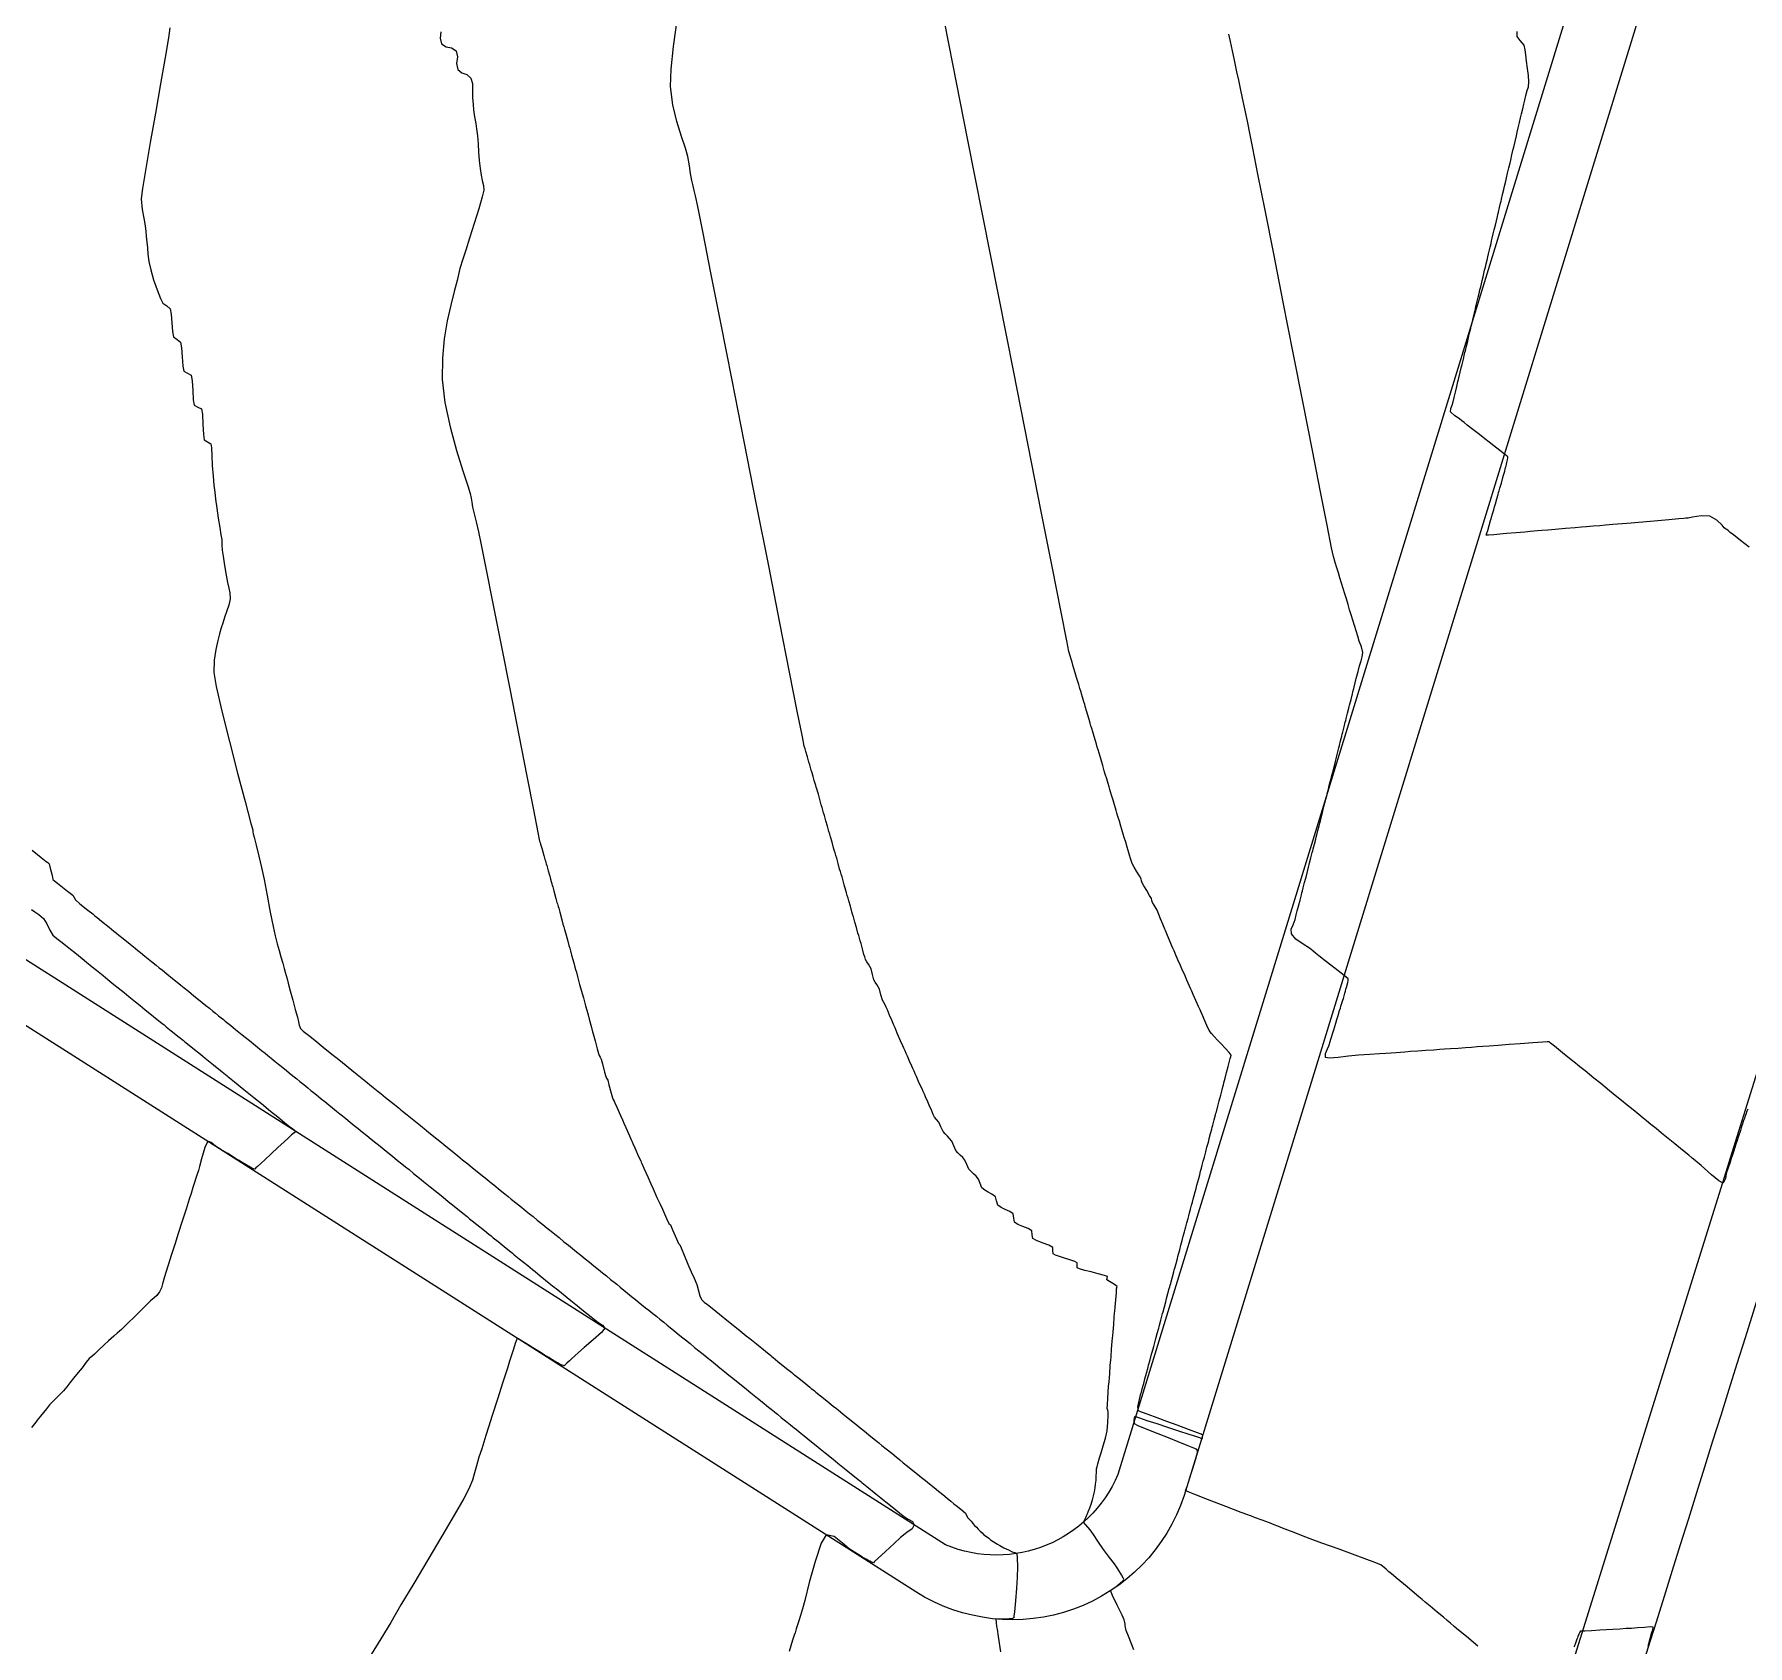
# Model space of a CAD drawing. Header units: millimetres. Extents: x 340454 to 342791, y 6993867 to 6995092.
# Drawn here: x 341081.1 to 341142.7, y 6994376.8 to 6994434.7 of the extents above; entities that cross this region are included whole.
import ezdxf

# ---------------------------------------------------------------- set-up
doc = ezdxf.new("R2010")
doc.units = ezdxf.units.MM
doc.header["$LTSCALE"] = 10
for name, color, linetype in [('T-HM-CURVA_INTERMEDIARIA', 45, 'Continuous'), ('T-HM-CURVA_MESTRA', 20, 'Continuous'), ('URB-Calçadas', 2, 'Continuous'), ('URB-Quadras', 3, 'Continuous')]:
    doc.layers.add(name, color=color, linetype=linetype)

msp = doc.modelspace()

# ---------------------------------------------------------------- linework, layer by layer
at = {"layer": 'T-HM-CURVA_INTERMEDIARIA', "color": 45, "linetype": 'Continuous', "lineweight": -3, "flags": 128}
for points, elevation in [([(341120.627, 6994376.638), (341120.433, 6994377.129), (341120.352, 6994377.335), (341120.342, 6994377.39), (341120.333, 6994377.446), (341120.322, 6994377.51), (341120.312, 6994377.565), (341120.303, 6994377.618), (341120.286, 6994377.715), (341120.206, 6994377.882), (341120.034, 6994378.239), (341119.863, 6994378.596), (341119.788, 6994378.765), (341119.833, 6994378.802), (341119.889, 6994378.837), (341119.943, 6994378.875), (341119.995, 6994378.913), (341120.039, 6994378.949), (341120.081, 6994378.985), (341120.125, 6994379.022), (341120.163, 6994379.054), (341120.203, 6994379.09), (341120.24, 6994379.13), (341120.269, 6994379.173), (341120.246, 6994379.227), (341120.184, 6994379.339), (341120.055, 6994379.552), (341119.93, 6994379.725), (341119.751, 6994379.96), (341119.54, 6994380.247), (341119.337, 6994380.539), (341119.173, 6994380.781), (341119.052, 6994380.951), (341118.898, 6994381.133), (341118.816, 6994381.223), (341118.84, 6994381.27), (341118.885, 6994381.36), (341118.93, 6994381.451), (341118.955, 6994381.509), (341118.991, 6994381.597), (341119.048, 6994381.741), (341119.093, 6994381.873), (341119.141, 6994382.03), (341119.179, 6994382.175), (341119.209, 6994382.317), (341119.235, 6994382.46), (341119.255, 6994382.599), (341119.269, 6994382.74), (341119.278, 6994382.875), (341119.285, 6994383.04), (341119.288, 6994383.141), (341119.304, 6994383.216), (341119.336, 6994383.329), (341119.396, 6994383.546), (341119.449, 6994383.716), (341119.528, 6994383.971), (341119.609, 6994384.254), (341119.666, 6994384.51), (341119.698, 6994384.817), (341119.705, 6994385.076), (341119.702, 6994385.196), (341119.687, 6994385.257), (341119.672, 6994385.317), (341119.681, 6994385.45), (341119.698, 6994385.692), (341119.709, 6994385.895), (341119.722, 6994386.113), (341119.735, 6994386.274), (341119.747, 6994386.412), (341119.759, 6994386.571), (341119.778, 6994386.846), (341119.786, 6994386.985), (341119.8, 6994387.037), (341119.81, 6994387.179), (341119.829, 6994387.453), (341119.847, 6994387.722), (341119.857, 6994387.86), (341119.873, 6994387.926), (341119.883, 6994388.067), (341119.903, 6994388.337), (341119.922, 6994388.602), (341119.932, 6994388.739), (341119.949, 6994388.816), (341119.96, 6994388.956), (341119.98, 6994389.222), (341119.999, 6994389.484), (341120.009, 6994389.621), (341120.027, 6994389.706), (341119.931, 6994389.769), (341119.756, 6994389.881), (341119.659, 6994389.947), (341119.668, 6994390.003), (341119.677, 6994390.057), (341119.573, 6994390.091), (341119.345, 6994390.154), (341119.095, 6994390.223), (341118.867, 6994390.282), (341118.677, 6994390.331), (341118.585, 6994390.368), (341118.589, 6994390.461), (341118.594, 6994390.555), (341118.506, 6994390.597), (341118.331, 6994390.656), (341118.136, 6994390.723), (341117.957, 6994390.781), (341117.808, 6994390.827), (341117.726, 6994390.874), (341117.721, 6994390.99), (341117.717, 6994391.109), (341117.571, 6994391.187), (341117.337, 6994391.276), (341117.126, 6994391.353), (341116.992, 6994391.429), (341116.978, 6994391.562), (341116.964, 6994391.698), (341116.833, 6994391.781), (341116.638, 6994391.863), (341116.46, 6994391.934), (341116.337, 6994392.016), (341116.314, 6994392.162), (341116.291, 6994392.309), (341116.166, 6994392.4), (341116.003, 6994392.472), (341115.855, 6994392.537), (341115.736, 6994392.625), (341115.692, 6994392.778), (341115.649, 6994392.931), (341115.524, 6994393.025), (341115.39, 6994393.092), (341115.27, 6994393.164), (341115.168, 6994393.251), (341115.098, 6994393.41), (341115.038, 6994393.566), (341114.953, 6994393.663), (341114.862, 6994393.748), (341114.774, 6994393.832), (341114.694, 6994393.921), (341114.625, 6994394.083), (341114.556, 6994394.247), (341114.475, 6994394.341), (341114.389, 6994394.425), (341114.305, 6994394.508), (341114.229, 6994394.595), (341114.156, 6994394.762), (341114.083, 6994394.93), (341114.005, 6994395.022), (341113.923, 6994395.105), (341113.843, 6994395.187), (341113.77, 6994395.273), (341113.694, 6994395.443), (341113.618, 6994395.615), (341113.538, 6994395.705), (341113.464, 6994395.787), (341113.418, 6994395.882), (341113.379, 6994395.978), (341113.338, 6994396.072), (341113.297, 6994396.165), (341113.217, 6994396.342), (341113.137, 6994396.521), (341113.095, 6994396.617), (341113.053, 6994396.711), (341113.012, 6994396.803), (341112.971, 6994396.896), (341112.891, 6994397.074), (341112.81, 6994397.254), (341112.768, 6994397.349), (341112.727, 6994397.443), (341112.686, 6994397.535), (341112.646, 6994397.627), (341112.565, 6994397.807), (341112.484, 6994397.988), (341112.442, 6994398.082), (341112.401, 6994398.175), (341112.36, 6994398.267), (341112.32, 6994398.359), (341112.238, 6994398.539), (341112.157, 6994398.722), (341112.116, 6994398.816), (341112.077, 6994398.909), (341112.041, 6994399.002), (341112.003, 6994399.095), (341111.922, 6994399.277), (341111.84, 6994399.459), (341111.802, 6994399.554), (341111.765, 6994399.648), (341111.727, 6994399.741), (341111.687, 6994399.831), (341111.635, 6994399.915), (341111.586, 6994400), (341111.535, 6994400.193), (341111.484, 6994400.388), (341111.435, 6994400.476), (341111.382, 6994400.561), (341111.33, 6994400.644), (341111.282, 6994400.73), (341111.233, 6994400.924), (341111.183, 6994401.119), (341111.135, 6994401.207), (341111.082, 6994401.292), (341111.031, 6994401.377), (341110.984, 6994401.461), (341110.953, 6994401.552), (341110.925, 6994401.644), (341110.874, 6994401.841), (341110.821, 6994402.04), (341110.793, 6994402.134), (341110.763, 6994402.227), (341110.734, 6994402.319), (341110.706, 6994402.411), (341110.654, 6994402.607), (341110.602, 6994402.805), (341110.573, 6994402.9), (341110.544, 6994402.993), (341110.515, 6994403.085), (341110.487, 6994403.178), (341110.435, 6994403.374), (341110.383, 6994403.571), (341110.354, 6994403.666), (341110.325, 6994403.76), (341110.296, 6994403.852), (341110.267, 6994403.945), (341110.216, 6994404.14), (341110.164, 6994404.337), (341110.135, 6994404.432), (341110.105, 6994404.526), (341110.076, 6994404.619), (341110.048, 6994404.713), (341109.996, 6994404.907), (341109.944, 6994405.103), (341109.915, 6994405.199), (341109.885, 6994405.293), (341109.856, 6994405.387), (341109.828, 6994405.48), (341109.776, 6994405.674), (341109.724, 6994405.869), (341109.695, 6994405.965), (341109.665, 6994406.06), (341109.636, 6994406.154), (341109.608, 6994406.248), (341109.556, 6994406.441), (341109.504, 6994406.636), (341109.475, 6994406.732), (341109.445, 6994406.827), (341109.416, 6994406.921), (341109.387, 6994407.016), (341109.336, 6994407.209), (341109.284, 6994407.403), (341109.251, 6994407.511), (341109.225, 6994407.594), (341109.21, 6994407.652), (341109.194, 6994407.71), (341109.169, 6994407.793), (341109.136, 6994407.901), (341109.099, 6994408.035), (341109.061, 6994408.169), (341109.032, 6994408.266), (341109.002, 6994408.361), (341108.973, 6994408.456), (341108.944, 6994408.551), (341108.89, 6994408.743), (341108.836, 6994408.935), (341108.806, 6994409.031), (341108.777, 6994409.128), (341108.71, 6994409.468), (341108.528, 6994410.391), (341108.251, 6994411.794), (341107.901, 6994413.57), (341107.498, 6994415.613), (341107.064, 6994417.818), (341106.618, 6994420.079), (341106.182, 6994422.291), (341105.776, 6994424.349), (341105.421, 6994426.145), (341105.139, 6994427.576), (341104.949, 6994428.534), (341104.873, 6994428.916), (341104.824, 6994429.115), (341104.782, 6994429.273), (341104.736, 6994429.473), (341104.693, 6994429.722), (341104.654, 6994429.994), (341104.595, 6994430.328), (341104.505, 6994430.627), (341104.358, 6994431.054), (341104.192, 6994431.585), (341104.051, 6994432.194), (341103.973, 6994432.855), (341103.991, 6994433.471), (341104.076, 6994434.291), (341104.209, 6994435.234)], 706), ([(341085.964, 6994434.961), (341085.916, 6994434.596), (341085.798, 6994433.886), (341085.635, 6994432.947), (341085.448, 6994431.892), (341085.263, 6994430.836), (341085.101, 6994429.895), (341084.986, 6994429.181), (341084.941, 6994428.811), (341084.967, 6994428.427), (341085.026, 6994428.114), (341085.077, 6994427.843), (341085.1, 6994427.632), (341085.115, 6994427.465), (341085.139, 6994427.254), (341085.159, 6994427.048), (341085.181, 6994426.818), (341085.217, 6994426.555), (341085.28, 6994426.253), (341085.382, 6994425.9), (341085.508, 6994425.536), (341085.629, 6994425.232), (341085.717, 6994425.058), (341085.855, 6994424.957), (341085.98, 6994424.853), (341086.019, 6994424.661), (341086.043, 6994424.346), (341086.065, 6994424.034), (341086.101, 6994423.847), (341086.227, 6994423.749), (341086.352, 6994423.651), (341086.387, 6994423.455), (341086.409, 6994423.125), (341086.432, 6994422.797), (341086.467, 6994422.611), (341086.602, 6994422.538), (341086.736, 6994422.464), (341086.77, 6994422.269), (341086.79, 6994421.922), (341086.809, 6994421.577), (341086.841, 6994421.388), (341086.975, 6994421.324), (341087.107, 6994421.261), (341087.14, 6994421.063), (341087.159, 6994420.701), (341087.176, 6994420.341), (341087.203, 6994420.145), (341087.32, 6994420.072), (341087.436, 6994419.998), (341087.462, 6994419.856), (341087.478, 6994419.582), (341087.494, 6994419.226), (341087.522, 6994418.84), (341087.552, 6994418.515), (341087.579, 6994418.261), (341087.609, 6994418.009), (341087.652, 6994417.688), (341087.706, 6994417.322), (341087.76, 6994416.995), (341087.805, 6994416.731), (341087.831, 6994416.555), (341087.842, 6994416.366), (341087.854, 6994416.177), (341087.885, 6994415.962), (341087.938, 6994415.631), (341087.996, 6994415.283), (341088.04, 6994415.016), (341088.087, 6994414.806), (341088.126, 6994414.64), (341088.134, 6994414.433), (341088.092, 6994414.204), (341088.017, 6994413.995), (341087.934, 6994413.76), (341087.867, 6994413.549), (341087.812, 6994413.381), (341087.758, 6994413.167), (341087.696, 6994412.924), (341087.622, 6994412.603), (341087.563, 6994412.218), (341087.551, 6994411.782), (341087.637, 6994411.277), (341087.839, 6994410.394), (341088.111, 6994409.3), (341088.404, 6994408.159), (341088.672, 6994407.136), (341088.869, 6994406.398), (341088.946, 6994406.109), (341088.956, 6994406.045), (341088.967, 6994405.982), (341088.999, 6994405.859), (341089.073, 6994405.568), (341089.169, 6994405.179), (341089.267, 6994404.762), (341089.355, 6994404.33), (341089.466, 6994403.761), (341089.58, 6994403.163), (341089.681, 6994402.643), (341089.75, 6994402.311), (341089.826, 6994402.02), (341089.895, 6994401.787), (341089.962, 6994401.558), (341090.028, 6994401.324), (341090.082, 6994401.131), (341090.116, 6994401.007), (341090.149, 6994400.887), (341090.181, 6994400.766), (341090.224, 6994400.608), (341090.298, 6994400.332), (341090.387, 6994400), (341090.476, 6994399.664), (341090.552, 6994399.382), (341090.595, 6994399.219), (341090.62, 6994399.093), (341090.66, 6994398.978), (341090.763, 6994398.88), (341090.955, 6994398.733), (341091.185, 6994398.554), (341091.484, 6994398.311), (341091.797, 6994398.058), (341091.944, 6994397.94), (341091.983, 6994397.908), (341092.169, 6994397.757), (341092.513, 6994397.479), (341092.702, 6994397.326), (341092.766, 6994397.275), (341092.946, 6994397.129), (341093.277, 6994396.862), (341093.461, 6994396.713), (341093.505, 6994396.678), (341093.549, 6994396.642), (341093.724, 6994396.501), (341094.039, 6994396.246), (341094.219, 6994396.1), (341094.275, 6994396.055), (341094.331, 6994396.009), (341094.501, 6994395.872), (341094.801, 6994395.63), (341094.978, 6994395.487), (341095.046, 6994395.432), (341095.114, 6994395.377), (341095.279, 6994395.243), (341095.562, 6994395.014), (341095.736, 6994394.874), (341095.816, 6994394.809), (341095.896, 6994394.744), (341096.058, 6994394.613), (341096.322, 6994394.399), (341096.494, 6994394.261), (341096.586, 6994394.186), (341096.679, 6994394.111), (341096.838, 6994393.982), (341097.087, 6994393.781), (341097.255, 6994393.645), (341097.359, 6994393.562), (341097.462, 6994393.478), (341097.618, 6994393.352), (341097.849, 6994393.165), (341098.017, 6994393.029), (341098.13, 6994392.937), (341098.244, 6994392.845), (341098.398, 6994392.721), (341098.611, 6994392.548), (341098.777, 6994392.414), (341098.902, 6994392.313), (341099.027, 6994392.213), (341099.18, 6994392.089), (341099.375, 6994391.931), (341099.537, 6994391.8), (341099.673, 6994391.69), (341099.81, 6994391.58), (341099.96, 6994391.458), (341100.139, 6994391.313), (341100.297, 6994391.185), (341100.445, 6994391.066), (341100.592, 6994390.947), (341100.739, 6994390.828), (341100.902, 6994390.696), (341101.056, 6994390.572), (341101.215, 6994390.443), (341101.375, 6994390.314), (341101.518, 6994390.198), (341101.664, 6994390.08), (341101.814, 6994389.959), (341101.937, 6994389.859), (341102.035, 6994389.781), (341102.157, 6994389.681), (341102.296, 6994389.569), (341102.426, 6994389.464), (341102.572, 6994389.346), (341102.704, 6994389.239), (341102.808, 6994389.155), (341102.94, 6994389.048), (341103.075, 6994388.939), (341103.188, 6994388.848), (341103.329, 6994388.734), (341103.472, 6994388.618), (341103.588, 6994388.525), (341103.723, 6994388.416), (341103.852, 6994388.311), (341103.955, 6994388.228), (341104.084, 6994388.123), (341104.232, 6994388.004), (341104.366, 6994387.895), (341104.505, 6994387.783), (341104.671, 6994387.649), (341104.837, 6994387.514), (341104.99, 6994387.391), (341105.144, 6994387.266), (341105.288, 6994387.15), (341105.439, 6994387.028), (341105.59, 6994386.905), (341105.748, 6994386.778), (341105.922, 6994386.637), (341106.07, 6994386.517), (341106.207, 6994386.407), (341106.343, 6994386.297), (341106.507, 6994386.165), (341106.703, 6994386.006), (341106.853, 6994385.884), (341106.974, 6994385.787), (341107.095, 6994385.689), (341107.268, 6994385.549), (341107.494, 6994385.366), (341107.636, 6994385.252), (341107.724, 6994385.18), (341107.812, 6994385.109), (341107.951, 6994384.997), (341108.16, 6994384.828), (341108.284, 6994384.727), (341108.351, 6994384.673), (341108.418, 6994384.619), (341108.499, 6994384.554), (341108.598, 6994384.473), (341108.771, 6994384.334), (341109.04, 6994384.116), (341109.201, 6994383.986), (341109.275, 6994383.926), (341109.349, 6994383.866), (341109.525, 6994383.724), (341109.817, 6994383.488), (341109.984, 6994383.353), (341110.042, 6994383.306), (341110.1, 6994383.259), (341110.28, 6994383.113), (341110.593, 6994382.86), (341110.766, 6994382.72), (341110.807, 6994382.687), (341110.848, 6994382.654), (341111.028, 6994382.508), (341111.353, 6994382.246), (341111.531, 6994382.102), (341111.599, 6994382.047), (341111.753, 6994381.922), (341112.065, 6994381.67), (341112.331, 6994381.455), (341112.513, 6994381.34), (341112.665, 6994381.25), (341112.731, 6994381.132), (341112.655, 6994380.993), (341112.467, 6994380.854), (341112.244, 6994380.681), (341112.006, 6994380.461), (341111.694, 6994380.173), (341111.421, 6994379.921), (341111.304, 6994379.812), (341111.264, 6994379.768), (341111.192, 6994379.795), (341111.141, 6994379.82), (341111.078, 6994379.853), (341111.031, 6994379.88), (341110.984, 6994379.906), (341110.929, 6994379.938), (341110.847, 6994379.987), (341110.804, 6994380.013), (341110.736, 6994380.055), (341110.579, 6994380.152), (341110.391, 6994380.267), (341110.152, 6994380.469), (341109.853, 6994380.707), (341109.571, 6994380.772), (341109.39, 6994380.467), (341109.172, 6994379.817), (341108.958, 6994379.053), (341108.793, 6994378.406), (341108.719, 6994378.107), (341108.68, 6994377.988), (341108.642, 6994377.868), (341108.58, 6994377.675), (341108.492, 6994377.397), (341108.445, 6994377.25), (341108.418, 6994377.166), (341108.36, 6994376.986), (341108.231, 6994376.583)], 708), ([(341095.714, 6994434.817), (341095.688, 6994434.587), (341095.734, 6994434.379), (341095.899, 6994434.273), (341096.095, 6994434.235), (341096.259, 6994434.13), (341096.304, 6994433.916), (341096.278, 6994433.675), (341096.316, 6994433.456), (341096.466, 6994433.335), (341096.644, 6994433.275), (341096.793, 6994433.154), (341096.852, 6994432.957), (341096.844, 6994432.732), (341096.845, 6994432.457), (341096.869, 6994432.207), (341096.891, 6994432.009), (341096.924, 6994431.763), (341096.963, 6994431.518), (341096.998, 6994431.325), (341097.032, 6994431.08), (341097.052, 6994430.784), (341097.062, 6994430.494), (341097.084, 6994430.189), (341097.124, 6994429.897), (341097.166, 6994429.66), (341097.199, 6994429.475), (341097.241, 6994429.295), (341097.257, 6994429.116), (341097.2, 6994428.876), (341097.072, 6994428.448), (341096.907, 6994427.923), (341096.744, 6994427.391), (341096.61, 6994426.965), (341096.499, 6994426.635), (341096.398, 6994426.303), (341096.292, 6994425.871), (341096.195, 6994425.478), (341096.071, 6994424.992), (341095.943, 6994424.424), (341095.833, 6994423.782), (341095.766, 6994423.077), (341095.762, 6994422.319), (341095.859, 6994421.487), (341096.046, 6994420.609), (341096.277, 6994419.763), (341096.505, 6994419.03), (341096.685, 6994418.489), (341096.77, 6994418.218), (341096.801, 6994418.043), (341096.82, 6994417.903), (341096.851, 6994417.728), (341096.908, 6994417.489), (341096.984, 6994417.198), (341097.07, 6994416.839), (341097.152, 6994416.432), (341097.331, 6994415.532), (341097.581, 6994414.265), (341097.879, 6994412.758), (341098.198, 6994411.137), (341098.515, 6994409.526), (341098.805, 6994408.054), (341099.042, 6994406.844), (341099.204, 6994406.024), (341099.264, 6994405.719), (341099.28, 6994405.665), (341099.297, 6994405.611), (341099.339, 6994405.463), (341099.412, 6994405.202), (341099.453, 6994405.055), (341099.469, 6994405.002), (341099.485, 6994404.95), (341099.501, 6994404.898), (341099.518, 6994404.845), (341099.572, 6994404.65), (341099.626, 6994404.455), (341099.642, 6994404.402), (341099.658, 6994404.35), (341099.681, 6994404.265), (341099.703, 6994404.18), (341099.719, 6994404.129), (341099.735, 6994404.078), (341099.775, 6994403.926), (341099.847, 6994403.658), (341099.887, 6994403.508), (341099.902, 6994403.459), (341099.917, 6994403.41), (341099.933, 6994403.36), (341099.948, 6994403.31), (341099.989, 6994403.157), (341100.061, 6994402.886), (341100.102, 6994402.734), (341100.131, 6994402.639), (341100.146, 6994402.591), (341100.16, 6994402.542), (341100.202, 6994402.388), (341100.275, 6994402.113), (341100.316, 6994401.959), (341100.344, 6994401.868), (341100.372, 6994401.775), (341100.414, 6994401.619), (341100.488, 6994401.339), (341100.529, 6994401.184), (341100.556, 6994401.096), (341100.584, 6994401.007), (341100.626, 6994400.849), (341100.701, 6994400.566), (341100.742, 6994400.408), (341100.768, 6994400.325), (341100.795, 6994400.24), (341100.837, 6994400.08), (341100.913, 6994399.792), (341100.955, 6994399.632), (341100.979, 6994399.553), (341101.005, 6994399.472), (341101.047, 6994399.31), (341101.124, 6994399.017), (341101.167, 6994398.856), (341101.19, 6994398.781), (341101.214, 6994398.704), (341101.257, 6994398.54), (341101.335, 6994398.242), (341101.378, 6994398.078), (341101.4, 6994398.008), (341101.438, 6994397.943), (341101.477, 6994397.877), (341101.519, 6994397.712), (341101.596, 6994397.412), (341101.638, 6994397.247), (341101.673, 6994397.187), (341101.71, 6994397.125), (341101.754, 6994396.958), (341101.834, 6994396.653), (341101.878, 6994396.486), (341101.912, 6994396.43), (341101.937, 6994396.37), (341101.962, 6994396.308), (341102.034, 6994396.146), (341102.166, 6994395.852), (341102.238, 6994395.691), (341102.261, 6994395.634), (341102.285, 6994395.577), (341102.359, 6994395.414), (341102.493, 6994395.115), (341102.566, 6994394.952), (341102.588, 6994394.9), (341102.612, 6994394.848), (341102.686, 6994394.682), (341102.822, 6994394.379), (341102.896, 6994394.214), (341102.917, 6994394.167), (341102.938, 6994394.119), (341103.013, 6994393.953), (341103.151, 6994393.646), (341103.227, 6994393.475), (341103.265, 6994393.39), (341103.342, 6994393.218), (341103.482, 6994392.907), (341103.559, 6994392.736), (341103.591, 6994392.662), (341103.676, 6994392.481), (341103.829, 6994392.151), (341103.914, 6994391.97), (341103.965, 6994391.915), (341104.042, 6994391.739), (341104.181, 6994391.417), (341104.258, 6994391.242), (341104.298, 6994391.199), (341104.346, 6994391.086), (341104.457, 6994390.823), (341104.591, 6994390.509), (341104.713, 6994390.234), (341104.819, 6994389.998), (341104.912, 6994389.771), (341104.98, 6994389.549), (341105.028, 6994389.363), (341105.078, 6994389.236), (341105.181, 6994389.138), (341105.303, 6994389.054), (341105.463, 6994388.925), (341105.733, 6994388.706), (341106.059, 6994388.443), (341106.403, 6994388.165), (341106.691, 6994387.932), (341106.815, 6994387.832), (341106.876, 6994387.783), (341107.056, 6994387.637), (341107.386, 6994387.371), (341107.57, 6994387.221), (341107.614, 6994387.186), (341107.658, 6994387.15), (341107.832, 6994387.01), (341108.145, 6994386.757), (341108.325, 6994386.611), (341108.383, 6994386.564), (341108.441, 6994386.517), (341108.584, 6994386.401), (341108.83, 6994386.202), (341108.973, 6994386.087), (341109.032, 6994386.039), (341109.09, 6994385.993), (341109.144, 6994385.948), (341109.199, 6994385.904), (341109.361, 6994385.773), (341109.651, 6994385.539), (341109.834, 6994385.391), (341109.92, 6994385.321), (341110.006, 6994385.252), (341110.164, 6994385.124), (341110.417, 6994384.919), (341110.587, 6994384.782), (341110.688, 6994384.7), (341110.789, 6994384.619), (341110.943, 6994384.494), (341111.173, 6994384.308), (341111.341, 6994384.172), (341111.456, 6994384.079), (341111.571, 6994383.986), (341111.72, 6994383.866), (341111.921, 6994383.703), (341112.082, 6994383.573), (341112.209, 6994383.47), (341112.336, 6994383.367), (341112.489, 6994383.244), (341112.681, 6994383.088), (341112.846, 6994382.955), (341112.992, 6994382.838), (341113.137, 6994382.72), (341113.282, 6994382.603), (341113.444, 6994382.472), (341113.599, 6994382.347), (341113.759, 6994382.217), (341113.919, 6994382.087), (341114.047, 6994381.983), (341114.161, 6994381.89), (341114.282, 6994381.792), (341114.477, 6994381.636), (341114.578, 6994381.553), (341114.61, 6994381.47), (341114.66, 6994381.384), (341114.721, 6994381.324), (341114.783, 6994381.264), (341114.809, 6994381.22), (341114.834, 6994381.177), (341114.902, 6994381.113), (341114.97, 6994381.049), (341115.026, 6994380.972), (341115.103, 6994380.907), (341115.18, 6994380.844), (341115.238, 6994380.778), (341115.327, 6994380.714), (341115.414, 6994380.651), (341115.47, 6994380.598), (341115.571, 6994380.534), (341115.671, 6994380.472), (341115.72, 6994380.433), (341115.806, 6994380.386), (341115.951, 6994380.31), (341116.117, 6994380.228), (341116.252, 6994380.165), (341116.343, 6994380.137), (341116.419, 6994380.099), (341116.435, 6994379.947), (341116.442, 6994379.622), (341116.436, 6994379.233), (341116.412, 6994378.854), (341116.371, 6994378.394), (341116.332, 6994378.006), (341116.315, 6994377.842), (341116.315, 6994377.792), (341116.268, 6994377.76), (341116.214, 6994377.749), (341116.15, 6994377.746), (341115.95, 6994377.744), (341115.747, 6994377.743), (341115.669, 6994377.749), (341115.674, 6994377.615), (341115.685, 6994377.475), (341115.701, 6994377.427), (341115.718, 6994377.38), (341115.754, 6994377.121), (341115.83, 6994376.563)], 707), ([(341142.701, 6994396.076), (341142.682, 6994396.028), (341142.662, 6994395.974), (341142.641, 6994395.917), (341142.621, 6994395.86), (341142.601, 6994395.803), (341142.579, 6994395.742), (341142.553, 6994395.665), (341142.529, 6994395.593), (341142.513, 6994395.543), (341142.494, 6994395.486), (341142.468, 6994395.407), (341142.435, 6994395.306), (341142.369, 6994395.104), (341142.309, 6994394.918), (341142.287, 6994394.852), (341142.266, 6994394.787), (341142.236, 6994394.696), (341142.197, 6994394.577), (341142.151, 6994394.435), (341142.11, 6994394.309), (341142.082, 6994394.225), (341142.055, 6994394.141), (341142.001, 6994393.974), (341141.954, 6994393.831), (341141.928, 6994393.752), (341141.904, 6994393.589), (341141.817, 6994393.412), (341141.661, 6994393.499), (341141.401, 6994393.716), (341141.151, 6994393.942), (341141.027, 6994394.057), (341140.96, 6994394.111), (341140.893, 6994394.166), (341140.811, 6994394.233), (341140.706, 6994394.318), (341140.583, 6994394.418), (341140.352, 6994394.606), (341140.081, 6994394.827), (341139.838, 6994395.025), (341139.599, 6994395.22), (341139.406, 6994395.377), (341139.22, 6994395.528), (341139.064, 6994395.656), (341138.939, 6994395.757), (341138.782, 6994395.884), (341138.579, 6994396.048), (341138.369, 6994396.219), (341138.165, 6994396.384), (341137.995, 6994396.522), (341137.858, 6994396.634), (341137.726, 6994396.742), (341137.569, 6994396.869), (341137.413, 6994396.996), (341137.168, 6994397.195), (341136.85, 6994397.452), (341136.669, 6994397.599), (341136.589, 6994397.664), (341136.508, 6994397.729), (341136.35, 6994397.857), (341136.045, 6994398.104), (341135.748, 6994398.345), (341135.612, 6994398.455), (341135.556, 6994398.5), (341135.495, 6994398.496), (341135.339, 6994398.484), (341134.969, 6994398.458), (341134.52, 6994398.425), (341134.128, 6994398.397), (341133.732, 6994398.368), (341133.406, 6994398.345), (341133.173, 6994398.328), (341132.972, 6994398.314), (341132.771, 6994398.3), (341132.554, 6994398.285), (341132.287, 6994398.265), (341132.012, 6994398.246), (341131.798, 6994398.231), (341131.629, 6994398.219), (341131.415, 6994398.204), (341131.13, 6994398.185), (341130.836, 6994398.164), (341130.575, 6994398.146), (341130.375, 6994398.132), (341130.214, 6994398.12), (341130.058, 6994398.109), (341129.875, 6994398.096), (341129.691, 6994398.083), (341129.46, 6994398.067), (341129.117, 6994398.044), (341128.702, 6994398.015), (341128.341, 6994397.978), (341127.969, 6994397.931), (341127.667, 6994397.906), (341127.515, 6994397.934), (341127.516, 6994398.075), (341127.59, 6994398.252), (341127.641, 6994398.35), (341127.66, 6994398.412), (341127.679, 6994398.475), (341127.728, 6994398.633), (341127.786, 6994398.826), (341127.82, 6994398.936), (341127.853, 6994399.045), (341127.889, 6994399.164), (341127.931, 6994399.302), (341127.975, 6994399.447), (341128.028, 6994399.623), (341128.055, 6994399.711), (341128.075, 6994399.777), (341128.109, 6994399.888), (341128.142, 6994399.998), (341128.161, 6994400.061), (341128.189, 6994400.153), (341128.203, 6994400.203), (341128.217, 6994400.254), (341128.237, 6994400.324), (341128.256, 6994400.392), (341128.281, 6994400.485), (341128.296, 6994400.544), (341128.318, 6994400.637), (341128.33, 6994400.702), (341128.332, 6994400.766), (341128.189, 6994400.879), (341127.864, 6994401.133), (341127.511, 6994401.41), (341127.283, 6994401.589), (341127.159, 6994401.688), (341127.062, 6994401.766), (341126.939, 6994401.865), (341126.718, 6994402.013), (341126.455, 6994402.194), (341126.294, 6994402.384), (341126.288, 6994402.553), (341126.353, 6994402.711), (341126.426, 6994402.898), (341126.47, 6994403.07), (341126.506, 6994403.207), (341126.55, 6994403.379), (341126.606, 6994403.597), (341126.653, 6994403.781), (341126.673, 6994403.86), (341126.689, 6994403.923), (341126.717, 6994404.031), (341126.768, 6994404.23), (341126.797, 6994404.342), (341126.818, 6994404.425), (341126.869, 6994404.622), (341126.92, 6994404.823), (341126.934, 6994404.876), (341126.947, 6994404.929), (341126.995, 6994405.114), (341127.043, 6994405.304), (341127.06, 6994405.369), (341127.076, 6994405.434), (341127.12, 6994405.606), (341127.166, 6994405.786), (341127.186, 6994405.863), (341127.206, 6994405.94), (341127.246, 6994406.099), (341127.289, 6994406.267), (341127.312, 6994406.358), (341127.335, 6994406.448), (341127.372, 6994406.593), (341127.411, 6994406.749), (341127.438, 6994406.853), (341127.464, 6994406.956), (341127.498, 6994407.088), (341127.534, 6994407.23), (341127.563, 6994407.346), (341127.593, 6994407.462), (341127.623, 6994407.582), (341127.656, 6994407.712), (341127.69, 6994407.846), (341127.721, 6994407.968), (341127.749, 6994408.081), (341127.778, 6994408.194), (341127.815, 6994408.339), (341127.849, 6994408.474), (341127.874, 6994408.575), (341127.9, 6994408.675), (341127.94, 6994408.833), (341127.977, 6994408.98), (341127.999, 6994409.069), (341128.022, 6994409.157), (341128.064, 6994409.326), (341128.105, 6994409.487), (341128.124, 6994409.563), (341128.143, 6994409.639), (341128.189, 6994409.82), (341128.232, 6994409.994), (341128.248, 6994410.057), (341128.264, 6994410.121), (341128.313, 6994410.314), (341128.36, 6994410.501), (341128.373, 6994410.552), (341128.385, 6994410.602), (341128.437, 6994410.808), (341128.487, 6994411.008), (341128.506, 6994411.084), (341128.535, 6994411.199), (341128.587, 6994411.404), (341128.614, 6994411.516), (341128.627, 6994411.566), (341128.646, 6994411.641), (341128.69, 6994411.816), (341128.742, 6994412.024), (341128.796, 6994412.196), (341128.843, 6994412.339), (341128.86, 6994412.497), (341128.815, 6994412.705), (341128.735, 6994412.902), (341128.677, 6994413.09), (341128.62, 6994413.277), (341128.561, 6994413.47), (341128.502, 6994413.662), (341128.445, 6994413.847), (341128.388, 6994414.032), (341128.329, 6994414.226), (341128.269, 6994414.422), (341128.212, 6994414.61), (341128.155, 6994414.797), (341128.095, 6994414.992), (341128.037, 6994415.183), (341127.981, 6994415.364), (341127.926, 6994415.545), (341127.864, 6994415.738), (341127.805, 6994415.945), (341127.74, 6994416.265), (341127.58, 6994417.071), (341127.343, 6994418.269), (341127.048, 6994419.764), (341126.713, 6994421.463), (341126.358, 6994423.27), (341125.999, 6994425.092), (341125.656, 6994426.834), (341125.347, 6994428.401), (341125.091, 6994429.7), (341124.906, 6994430.636), (341124.811, 6994431.114), (341124.71, 6994431.608), (341124.619, 6994432.047), (341124.537, 6994432.435), (341124.465, 6994432.777), (341124.401, 6994433.076), (341124.336, 6994433.379), (341124.284, 6994433.619), (341124.233, 6994433.851), (341124.173, 6994434.127), (341124.1, 6994434.465), (341124.041, 6994434.733)], 704), ([(341142.747, 6994416.286), (341142.442, 6994416.525), (341142.189, 6994416.725), (341142.072, 6994416.817), (341142.005, 6994416.87), (341141.947, 6994416.915), (341141.903, 6994416.95), (341141.859, 6994416.985), (341141.776, 6994417.079), (341141.584, 6994417.257), (341141.334, 6994417.397), (341141.022, 6994417.415), (341140.714, 6994417.366), (341140.557, 6994417.329), (341140.478, 6994417.323), (341140.399, 6994417.316), (341140.225, 6994417.301), (341139.86, 6994417.269), (341139.465, 6994417.235), (341139.202, 6994417.212), (341139.047, 6994417.199), (341138.924, 6994417.189), (341138.769, 6994417.176), (341138.514, 6994417.154), (341138.183, 6994417.125), (341137.847, 6994417.096), (341137.588, 6994417.074), (341137.381, 6994417.057), (341137.139, 6994417.036), (341136.907, 6994417.017), (341136.723, 6994417.001), (341136.492, 6994416.981), (341136.146, 6994416.952), (341135.774, 6994416.921), (341135.509, 6994416.899), (341135.296, 6994416.88), (341135.137, 6994416.867), (341135.004, 6994416.855), (341134.872, 6994416.844), (341134.692, 6994416.829), (341134.372, 6994416.802), (341134.029, 6994416.774), (341133.782, 6994416.753), (341133.566, 6994416.731), (341133.385, 6994416.712), (341133.301, 6994416.713), (341133.316, 6994416.79), (341133.35, 6994416.883), (341133.404, 6994417.068), (341133.453, 6994417.239), (341133.471, 6994417.3), (341133.488, 6994417.361), (341133.523, 6994417.479), (341133.566, 6994417.628), (341133.596, 6994417.733), (341133.626, 6994417.838), (341133.678, 6994418.02), (341133.723, 6994418.175), (341133.745, 6994418.252), (341133.764, 6994418.316), (341133.789, 6994418.404), (341133.842, 6994418.587), (341133.899, 6994418.787), (341133.924, 6994418.874), (341133.943, 6994418.943), (341133.964, 6994419.02), (341133.983, 6994419.089), (341133.997, 6994419.144), (341134.012, 6994419.201), (341134.03, 6994419.275), (341134.042, 6994419.324), (341134.053, 6994419.375), (341134.065, 6994419.429), (341134.078, 6994419.498), (341134.08, 6994419.551), (341134.031, 6994419.572), (341133.956, 6994419.63), (341133.782, 6994419.766), (341133.574, 6994419.929), (341133.401, 6994420.065), (341133.247, 6994420.184), (341133.056, 6994420.334), (341132.821, 6994420.518), (341132.617, 6994420.677), (341132.503, 6994420.766), (341132.419, 6994420.832), (341132.334, 6994420.898), (341132.166, 6994421.01), (341132.016, 6994421.146), (341132.03, 6994421.266), (341132.077, 6994421.397), (341132.104, 6994421.509), (341132.142, 6994421.666), (341132.188, 6994421.857), (341132.239, 6994422.066), (341132.281, 6994422.241), (341132.299, 6994422.317), (341132.314, 6994422.376), (341132.362, 6994422.575), (341132.41, 6994422.777), (341132.43, 6994422.859), (341132.475, 6994423.046), (341132.521, 6994423.238), (341132.534, 6994423.29), (341132.547, 6994423.342), (341132.589, 6994423.517), (341132.632, 6994423.698), (341132.647, 6994423.762), (341132.663, 6994423.825), (341132.702, 6994423.989), (341132.743, 6994424.159), (341132.761, 6994424.234), (341132.779, 6994424.308), (341132.815, 6994424.461), (341132.854, 6994424.621), (341132.874, 6994424.706), (341132.895, 6994424.791), (341132.928, 6994424.933), (341132.964, 6994425.082), (341132.987, 6994425.178), (341133.01, 6994425.275), (341133.041, 6994425.405), (341133.074, 6994425.544), (341133.1, 6994425.651), (341133.126, 6994425.758), (341133.154, 6994425.877), (341133.185, 6994426.006), (341133.213, 6994426.126), (341133.241, 6994426.241), (341133.268, 6994426.354), (341133.295, 6994426.468), (341133.327, 6994426.601), (341133.356, 6994426.725), (341133.38, 6994426.827), (341133.405, 6994426.93), (341133.439, 6994427.073), (341133.471, 6994427.208), (341133.493, 6994427.301), (341133.515, 6994427.394), (341133.551, 6994427.546), (341133.586, 6994427.691), (341133.606, 6994427.775), (341133.626, 6994427.86), (341133.664, 6994428.02), (341133.7, 6994428.175), (341133.718, 6994428.25), (341133.736, 6994428.326), (341133.776, 6994428.494), (341133.815, 6994428.658), (341133.83, 6994428.725), (341133.846, 6994428.793), (341133.888, 6994428.969), (341133.929, 6994429.142), (341133.943, 6994429.201), (341133.957, 6994429.26), (341134, 6994429.444), (341134.043, 6994429.625), (341134.055, 6994429.676), (341134.067, 6994429.727), (341134.112, 6994429.92), (341134.157, 6994430.109), (341134.177, 6994430.195), (341134.224, 6994430.395), (341134.27, 6994430.592), (341134.287, 6994430.664), (341134.336, 6994430.871), (341134.384, 6994431.076), (341134.397, 6994431.133), (341134.413, 6994431.203), (341134.452, 6994431.366), (341134.497, 6994431.56), (341134.535, 6994431.722), (341134.568, 6994431.865), (341134.61, 6994432.044), (341134.651, 6994432.217), (341134.683, 6994432.354), (341134.723, 6994432.527), (341134.772, 6994432.7), (341134.813, 6994432.837), (341134.836, 6994433.011), (341134.824, 6994433.245), (341134.785, 6994433.5), (341134.743, 6994433.759), (341134.72, 6994433.985), (341134.702, 6994434.169), (341134.658, 6994434.331), (341134.52, 6994434.509), (341134.41, 6994434.645), (341134.408, 6994434.827)], 703), ([(341081.021, 6994405.385), (341081.339, 6994405.129), (341081.52, 6994404.983), (341081.577, 6994404.941), (341081.629, 6994404.896), (341081.669, 6994404.741), (341081.731, 6994404.475), (341081.764, 6994404.33), (341081.819, 6994404.287), (341081.985, 6994404.159), (341082.292, 6994403.919), (341082.475, 6994403.77), (341082.522, 6994403.687), (341082.569, 6994403.603), (341082.736, 6994403.463), (341083.022, 6994403.234), (341083.196, 6994403.096), (341083.274, 6994403.033), (341083.352, 6994402.97), (341083.515, 6994402.839), (341083.784, 6994402.621), (341083.956, 6994402.482), (341084.045, 6994402.41), (341084.134, 6994402.338), (341084.294, 6994402.209), (341084.546, 6994402.005), (341084.716, 6994401.868), (341084.816, 6994401.786), (341084.917, 6994401.705), (341085.073, 6994401.578), (341085.307, 6994401.389), (341085.475, 6994401.254), (341085.587, 6994401.163), (341085.7, 6994401.072), (341085.853, 6994400.948), (341086.068, 6994400.774), (341086.234, 6994400.64), (341086.358, 6994400.54), (341086.482, 6994400.439), (341086.635, 6994400.316), (341086.83, 6994400.158), (341086.993, 6994400.026), (341087.129, 6994399.916), (341087.265, 6994399.806), (341087.392, 6994399.704), (341087.513, 6994399.605), (341087.607, 6994399.53), (341087.721, 6994399.437), (341087.81, 6994399.366), (341087.892, 6994399.3), (341087.956, 6994399.247), (341088.002, 6994399.21), (341088.048, 6994399.174), (341088.142, 6994399.097), (341088.329, 6994398.946), (341088.509, 6994398.8), (341088.67, 6994398.67), (341088.83, 6994398.541), (341088.973, 6994398.425), (341089.117, 6994398.309), (341089.267, 6994398.187), (341089.391, 6994398.087), (341089.489, 6994398.008), (341089.613, 6994397.908), (341089.751, 6994397.796), (341089.879, 6994397.693), (341090.025, 6994397.575), (341090.158, 6994397.467), (341090.263, 6994397.382), (341090.395, 6994397.275), (341090.531, 6994397.166), (341090.642, 6994397.076), (341090.782, 6994396.962), (341090.926, 6994396.846), (341091.042, 6994396.752), (341091.178, 6994396.642), (341091.307, 6994396.538), (341091.41, 6994396.455), (341091.54, 6994396.35), (341091.687, 6994396.231), (341091.821, 6994396.123), (341091.961, 6994396.009), (341092.081, 6994395.912), (341092.176, 6994395.835), (341092.297, 6994395.738), (341092.448, 6994395.615), (341092.599, 6994395.493), (341092.743, 6994395.377), (341092.898, 6994395.251), (341093.053, 6994395.126), (341093.209, 6994395), (341093.378, 6994394.863), (341093.526, 6994394.744), (341093.668, 6994394.629), (341093.81, 6994394.514), (341093.97, 6994394.385), (341094.157, 6994394.234), (341094.309, 6994394.111), (341094.437, 6994394.007), (341094.566, 6994393.903), (341094.733, 6994393.768), (341094.94, 6994393.601), (341095.091, 6994393.478), (341095.207, 6994393.385), (341095.322, 6994393.291), (341095.49, 6994393.156), (341095.719, 6994392.971), (341095.874, 6994392.845), (341095.977, 6994392.762), (341096.08, 6994392.679), (341096.249, 6994392.542), (341096.498, 6994392.34), (341096.656, 6994392.213), (341096.746, 6994392.14), (341096.836, 6994392.067), (341097.008, 6994391.928), (341097.277, 6994391.711), (341097.439, 6994391.58), (341097.516, 6994391.518), (341097.593, 6994391.456), (341097.768, 6994391.314), (341098.055, 6994391.081), (341098.222, 6994390.947), (341098.285, 6994390.896), (341098.348, 6994390.845), (341098.527, 6994390.7), (341098.833, 6994390.453), (341099.004, 6994390.314), (341099.053, 6994390.274), (341099.103, 6994390.235), (341099.286, 6994390.087), (341099.609, 6994389.825), (341099.787, 6994389.681), (341099.857, 6994389.625), (341100.045, 6994389.473), (341100.385, 6994389.197), (341100.57, 6994389.049), (341100.61, 6994389.016), (341100.778, 6994388.88), (341101.11, 6994388.612), (341101.352, 6994388.416), (341101.522, 6994388.313), (341101.61, 6994388.207), (341101.483, 6994388.049), (341101.19, 6994387.783), (341100.87, 6994387.51), (341100.662, 6994387.331), (341100.526, 6994387.205), (341100.413, 6994387.101), (341100.341, 6994387.034), (341100.246, 6994386.946), (341100.182, 6994386.887), (341100.146, 6994386.844), (341100.071, 6994386.871), (341100.013, 6994386.899), (341099.969, 6994386.923), (341099.908, 6994386.956), (341099.863, 6994386.981), (341099.823, 6994387.005), (341099.776, 6994387.033), (341099.73, 6994387.06), (341099.683, 6994387.089), (341099.588, 6994387.147), (341099.424, 6994387.248), (341099.254, 6994387.353), (341099.024, 6994387.494), (341098.846, 6994387.604), (341098.674, 6994387.71), (341098.572, 6994387.772), (341098.508, 6994387.817), (341098.45, 6994387.847), (341098.383, 6994387.654), (341098.321, 6994387.445), (341098.3, 6994387.377), (341098.278, 6994387.31), (341098.242, 6994387.198), (341098.184, 6994387.015), (341098.105, 6994386.768), (341097.945, 6994386.266), (341097.748, 6994385.651), (341097.56, 6994385.064), (341097.427, 6994384.645), (341097.33, 6994384.342), (341097.254, 6994384.106), (341097.179, 6994383.87), (341097.082, 6994383.567), (341096.991, 6994383.255), (341096.924, 6994383), (341096.845, 6994382.743), (341096.719, 6994382.43), (341096.533, 6994382.076), (341096.191, 6994381.48), (341095.745, 6994380.721), (341095.243, 6994379.877), (341094.737, 6994379.027), (341094.275, 6994378.25), (341093.909, 6994377.625), (341093.555, 6994377.028), (341093.211, 6994376.468)], 709)]:
    msp.add_lwpolyline(points, dxfattribs=dict(at, elevation=elevation))
at = {"layer": 'T-HM-CURVA_MESTRA', "color": 20, "linetype": 'Continuous', "lineweight": -3, "flags": 128}
for points, elevation in [([(341132.999, 6994376.769), (341132.846, 6994376.898), (341132.66, 6994377.054), (341132.464, 6994377.217), (341132.307, 6994377.349), (341132.148, 6994377.482), (341132.009, 6994377.598), (341131.899, 6994377.691), (341131.76, 6994377.807), (341131.533, 6994377.996), (341131.277, 6994378.21), (341131.104, 6994378.354), (341130.989, 6994378.451), (341130.873, 6994378.548), (341130.714, 6994378.68), (341130.451, 6994378.9), (341130.195, 6994379.113), (341130.06, 6994379.226), (341129.96, 6994379.309), (341129.888, 6994379.369), (341129.844, 6994379.406), (341129.8, 6994379.443), (341129.701, 6994379.539), (341129.504, 6994379.689), (341129.227, 6994379.804), (341128.677, 6994380.01), (341128.012, 6994380.252), (341127.391, 6994380.478), (341126.972, 6994380.633), (341126.659, 6994380.752), (341126.387, 6994380.857), (341126.159, 6994380.946), (341125.978, 6994381.016), (341125.809, 6994381.081), (341125.675, 6994381.133), (341125.506, 6994381.198), (341125.242, 6994381.298), (341124.968, 6994381.401), (341124.833, 6994381.452), (341124.781, 6994381.471), (341124.73, 6994381.491), (341124.492, 6994381.581), (341123.939, 6994381.793), (341123.28, 6994382.046), (341122.819, 6994382.225), (341122.584, 6994382.319), (341122.504, 6994382.354), (341122.492, 6994382.36), (341122.491, 6994382.369), (341122.496, 6994382.397), (341122.516, 6994382.451), (341122.541, 6994382.512), (341122.59, 6994382.665), (341122.677, 6994382.939), (341122.747, 6994383.158), (341122.809, 6994383.35), (341122.845, 6994383.465), (341122.867, 6994383.545), (341122.883, 6994383.61), (341122.903, 6994383.683), (341122.915, 6994383.747), (341122.918, 6994383.801), (341122.877, 6994383.847), (341122.781, 6994383.887), (341122.542, 6994383.985), (341122.221, 6994384.117), (341121.879, 6994384.257), (341121.504, 6994384.407), (341121.107, 6994384.564), (341120.788, 6994384.693), (341120.646, 6994384.765), (341120.642, 6994384.885), (341120.657, 6994384.977), (341120.66, 6994385.031), (341120.726, 6994385.01), (341120.833, 6994384.975), (341121.101, 6994384.887), (341121.46, 6994384.77), (341121.843, 6994384.644), (341122.232, 6994384.516), (341122.602, 6994384.395), (341122.88, 6994384.303), (341122.991, 6994384.267), (341123.041, 6994384.25), (341123.091, 6994384.234), (341123.102, 6994384.287), (341123.104, 6994384.344), (341123.048, 6994384.389), (341122.915, 6994384.44), (341122.595, 6994384.559), (341122.191, 6994384.71), (341121.809, 6994384.852), (341121.464, 6994384.978), (341121.142, 6994385.094), (341120.9, 6994385.183), (341120.797, 6994385.228), (341120.778, 6994385.305), (341120.774, 6994385.39), (341120.803, 6994385.526), (341120.856, 6994385.742), (341120.885, 6994385.857), (341120.899, 6994385.907), (341120.928, 6994386.017), (341120.983, 6994386.217), (341121.012, 6994386.327), (341121.029, 6994386.387), (341121.084, 6994386.591), (341121.14, 6994386.797), (341121.159, 6994386.867), (341121.213, 6994387.066), (341121.267, 6994387.267), (341121.289, 6994387.346), (341121.341, 6994387.541), (341121.394, 6994387.738), (341121.418, 6994387.826), (341121.47, 6994388.017), (341121.522, 6994388.209), (341121.535, 6994388.257), (341121.548, 6994388.306), (341121.598, 6994388.492), (341121.649, 6994388.68), (341121.663, 6994388.733), (341121.677, 6994388.785), (341121.726, 6994388.968), (341121.776, 6994389.152), (341121.791, 6994389.209), (341121.806, 6994389.265), (341121.854, 6994389.444), (341121.902, 6994389.624), (341121.919, 6994389.684), (341121.935, 6994389.745), (341121.952, 6994389.807), (341121.969, 6994389.871), (341122.016, 6994390.046), (341122.064, 6994390.225), (341122.082, 6994390.295), (341122.101, 6994390.364), (341122.146, 6994390.532), (341122.192, 6994390.705), (341122.213, 6994390.782), (341122.233, 6994390.859), (341122.276, 6994391.019), (341122.321, 6994391.185), (341122.343, 6994391.27), (341122.366, 6994391.354), (341122.407, 6994391.507), (341122.449, 6994391.665), (341122.474, 6994391.758), (341122.498, 6994391.851), (341122.537, 6994391.994), (341122.577, 6994392.145), (341122.604, 6994392.247), (341122.631, 6994392.348), (341122.667, 6994392.483), (341122.705, 6994392.625), (341122.734, 6994392.736), (341122.764, 6994392.847), (341122.797, 6994392.971), (341122.832, 6994393.105), (341122.865, 6994393.227), (341122.897, 6994393.347), (341122.928, 6994393.466), (341122.96, 6994393.585), (341122.996, 6994393.722), (341123.03, 6994393.849), (341123.058, 6994393.957), (341123.087, 6994394.065), (341123.126, 6994394.213), (341123.163, 6994394.352), (341123.189, 6994394.449), (341123.214, 6994394.546), (341123.257, 6994394.706), (341123.296, 6994394.857), (341123.319, 6994394.941), (341123.341, 6994395.026), (341123.387, 6994395.199), (341123.43, 6994395.364), (341123.449, 6994395.435), (341123.468, 6994395.506), (341123.517, 6994395.692), (341123.564, 6994395.871), (341123.579, 6994395.929), (341123.594, 6994395.986), (341123.646, 6994396.184), (341123.697, 6994396.376), (341123.721, 6994396.467), (341123.75, 6994396.578), (341123.802, 6994396.775), (341123.83, 6994396.883), (341123.847, 6994396.947), (341123.866, 6994397.021), (341123.911, 6994397.19), (341123.963, 6994397.391), (341124.02, 6994397.606), (341124.071, 6994397.803), (341124.097, 6994397.901), (341124.117, 6994397.964), (341124.129, 6994398.024), (341124.053, 6994398.113), (341123.908, 6994398.267), (341123.776, 6994398.409), (341123.625, 6994398.576), (341123.516, 6994398.694), (341123.424, 6994398.794), (341123.337, 6994398.912), (341123.252, 6994399.081), (341123.184, 6994399.257), (341123.085, 6994399.48), (341123.035, 6994399.594), (341123.009, 6994399.651), (341122.958, 6994399.767), (341122.861, 6994399.988), (341122.765, 6994400.204), (341122.715, 6994400.316), (341122.683, 6994400.39), (341122.632, 6994400.504), (341122.537, 6994400.719), (341122.444, 6994400.929), (341122.395, 6994401.04), (341122.355, 6994401.128), (341122.305, 6994401.241), (341122.213, 6994401.45), (341122.122, 6994401.655), (341122.073, 6994401.765), (341122.051, 6994401.816), (341122.028, 6994401.866), (341121.98, 6994401.979), (341121.894, 6994402.184), (341121.813, 6994402.386), (341121.769, 6994402.498), (341121.743, 6994402.555), (341121.718, 6994402.611), (341121.673, 6994402.725), (341121.592, 6994402.926), (341121.53, 6994403.082), (341121.462, 6994403.232), (341121.357, 6994403.411), (341121.294, 6994403.514), (341121.275, 6994403.582), (341121.257, 6994403.651), (341121.196, 6994403.758), (341121.09, 6994403.935), (341120.987, 6994404.107), (341120.927, 6994404.212), (341120.908, 6994404.287), (341120.889, 6994404.362), (341120.828, 6994404.469), (341120.727, 6994404.641), (341120.642, 6994404.778), (341120.568, 6994404.915), (341120.505, 6994405.091), (341120.473, 6994405.209), (341120.451, 6994405.292), (341120.429, 6994405.375), (341120.393, 6994405.494), (341120.337, 6994405.673), (341120.282, 6994405.849), (341120.246, 6994405.966), (341120.223, 6994406.052), (341120.2, 6994406.139), (341120.164, 6994406.257), (341120.109, 6994406.433), (341120.055, 6994406.606), (341120.019, 6994406.724), (341119.995, 6994406.813), (341119.972, 6994406.902), (341119.935, 6994407.022), (341119.881, 6994407.194), (341119.828, 6994407.364), (341119.792, 6994407.482), (341119.768, 6994407.574), (341119.743, 6994407.667), (341119.707, 6994407.786), (341119.654, 6994407.956), (341119.602, 6994408.123), (341119.566, 6994408.241), (341119.541, 6994408.336), (341119.516, 6994408.431), (341119.479, 6994408.551), (341119.427, 6994408.718), (341119.376, 6994408.882), (341119.34, 6994409.002), (341119.314, 6994409.099), (341119.288, 6994409.196), (341119.251, 6994409.317), (341119.2, 6994409.481), (341119.15, 6994409.643), (341119.114, 6994409.762), (341119.087, 6994409.862), (341119.061, 6994409.962), (341119.024, 6994410.083), (341118.974, 6994410.245), (341118.924, 6994410.404), (341118.888, 6994410.524), (341118.861, 6994410.626), (341118.833, 6994410.727), (341118.785, 6994410.887), (341118.747, 6994411.008), (341118.731, 6994411.07), (341118.691, 6994411.201), (341118.645, 6994411.349), (341118.625, 6994411.421), (341118.605, 6994411.493), (341118.571, 6994411.604), (341118.52, 6994411.772), (341118.472, 6994411.927), (341118.435, 6994412.048), (341118.406, 6994412.154), (341118.376, 6994412.259), (341118.337, 6994412.38), (341118.291, 6994412.537), (341118.215, 6994412.917), (341118.011, 6994413.949), (341117.698, 6994415.531), (341117.297, 6994417.564), (341116.827, 6994419.947), (341116.307, 6994422.58), (341115.758, 6994425.362), (341115.2, 6994428.195), (341114.651, 6994430.977), (341114.132, 6994433.608), (341113.663, 6994435.988)], 705), ([(341080.991, 6994403.258), (341081.113, 6994403.178), (341081.26, 6994403.078), (341081.429, 6994402.928), (341081.544, 6994402.743), (341081.656, 6994402.516), (341081.764, 6994402.338), (341081.899, 6994402.214), (341082.051, 6994402.105), (341082.211, 6994401.977), (341082.395, 6994401.828), (341082.547, 6994401.705), (341082.678, 6994401.599), (341082.81, 6994401.492), (341082.975, 6994401.359), (341083.177, 6994401.195), (341083.329, 6994401.072), (341083.448, 6994400.976), (341083.567, 6994400.88), (341083.734, 6994400.744), (341083.958, 6994400.564), (341084.112, 6994400.439), (341084.218, 6994400.353), (341084.325, 6994400.267), (341084.494, 6994400.13), (341084.737, 6994399.934), (341084.895, 6994399.806), (341084.988, 6994399.73), (341085.082, 6994399.655), (341085.253, 6994399.516), (341085.516, 6994399.304), (341085.677, 6994399.174), (341085.758, 6994399.108), (341085.839, 6994399.042), (341086.017, 6994398.899), (341086.302, 6994398.668), (341086.46, 6994398.541), (341086.508, 6994398.502), (341086.556, 6994398.463), (341086.658, 6994398.381), (341086.849, 6994398.226), (341087.005, 6994398.1), (341087.152, 6994397.981), (341087.242, 6994397.908), (341087.298, 6994397.863), (341087.353, 6994397.819), (341087.534, 6994397.672), (341087.85, 6994397.417), (341088.025, 6994397.275), (341088.067, 6994397.241), (341088.109, 6994397.207), (341088.294, 6994397.057), (341088.627, 6994396.789), (341088.808, 6994396.642), (341088.865, 6994396.596), (341088.984, 6994396.499), (341089.261, 6994396.276), (341089.59, 6994396.01), (341089.845, 6994395.803), (341090.094, 6994395.603), (341090.286, 6994395.447), (341090.373, 6994395.377), (341090.439, 6994395.33), (341090.489, 6994395.283), (341090.432, 6994395.223), (341090.347, 6994395.153), (341090.239, 6994395.052), (341090.063, 6994394.889), (341089.866, 6994394.707), (341089.604, 6994394.465), (341089.393, 6994394.27), (341089.242, 6994394.13), (341089.116, 6994394.014), (341089.061, 6994393.963), (341089.027, 6994393.92), (341088.976, 6994393.936), (341088.919, 6994393.962), (341088.859, 6994393.992), (341088.815, 6994394.017), (341088.771, 6994394.041), (341088.716, 6994394.073), (341088.654, 6994394.108), (341088.611, 6994394.135), (341088.562, 6994394.165), (341088.511, 6994394.196), (341088.457, 6994394.229), (341088.366, 6994394.285), (341088.224, 6994394.372), (341088.053, 6994394.478), (341087.8, 6994394.633), (341087.605, 6994394.753), (341087.453, 6994394.877), (341087.329, 6994394.923), (341087.225, 6994394.698), (341087.111, 6994394.292), (341087.039, 6994394.014), (341086.994, 6994393.875), (341086.949, 6994393.735), (341086.904, 6994393.591), (341086.854, 6994393.435), (341086.797, 6994393.257), (341086.729, 6994393.044), (341086.664, 6994392.84), (341086.55, 6994392.485), (341086.411, 6994392.049), (341086.269, 6994391.602), (341086.146, 6994391.216), (341086.018, 6994390.817), (341085.905, 6994390.463), (341085.813, 6994390.174), (341085.748, 6994389.97), (341085.703, 6994389.795), (341085.669, 6994389.654), (341085.599, 6994389.505), (341085.501, 6994389.379), (341085.4, 6994389.294), (341085.274, 6994389.185), (341085.067, 6994388.98), (341084.744, 6994388.66), (341084.426, 6994388.346), (341084.233, 6994388.159), (341084.075, 6994388.02), (341083.955, 6994387.919), (341083.855, 6994387.835), (341083.757, 6994387.749), (341083.61, 6994387.609), (341083.395, 6994387.404), (341083.252, 6994387.268), (341083.157, 6994387.189), (341083.064, 6994387.107), (341082.959, 6994386.976), (341082.81, 6994386.781), (341082.669, 6994386.604), (341082.506, 6994386.401), (341082.372, 6994386.235), (341082.258, 6994386.091), (341082.139, 6994385.951), (341081.975, 6994385.779), (341081.784, 6994385.585), (341081.69, 6994385.491), (341081.644, 6994385.443), (341081.528, 6994385.3), (341081.316, 6994385.036), (341081.198, 6994384.89), (341081.143, 6994384.823), (341081.095, 6994384.764), (341080.99, 6994384.635)], 710), ([(341139.126, 6994376.765), (341139.173, 6994376.957), (341139.216, 6994377.131), (341139.244, 6994377.241), (341139.286, 6994377.362), (341139.297, 6994377.458), (341139.196, 6994377.465), (341138.987, 6994377.446), (341138.736, 6994377.423), (341138.523, 6994377.41), (341138.335, 6994377.399), (341138.1, 6994377.385), (341137.85, 6994377.37), (341137.627, 6994377.356), (341137.377, 6994377.341), (341137.087, 6994377.324), (341136.845, 6994377.309), (341136.741, 6994377.303), (341136.688, 6994377.313), (341136.66, 6994377.269), (341136.63, 6994377.204), (341136.594, 6994377.114), (341136.575, 6994377.067), (341136.556, 6994377.017), (341136.529, 6994376.945), (341136.502, 6994376.874), (341136.471, 6994376.785), (341136.451, 6994376.73)], 705)]:
    msp.add_lwpolyline(points, dxfattribs=dict(at, elevation=elevation))
at = {"layer": 'URB-Calçadas', "lineweight": 0}
msp.add_lwpolyline([(340932.039, 6994499.636), (340961.185, 6994545.686, -0.414214), (340968.084, 6994547.237), (341136.546, 6994440.615, -0.338302), (341138.652, 6994434.92), (341122.434, 6994382.183), (341122.434, 6994382.183), (341122.434, 6994382.183, -0.488174), (341112.785, 6994378.726), (341112.785, 6994378.726), (340933.58, 6994492.744, -0.413519)], format="xyb", close=True, dxfattribs=at)
msp.add_lwpolyline([(341441.654, 6994371.995), (341444.66, 6994402.979, 0.46787), (341437.751, 6994411.684, -0.035154), (341315.643, 6994428.871, -0.063206), (341242.951, 6994466.174), (341178.172, 6994507.173, 0.461785), (341170.805, 6994503.841), (341170.805, 6994503.841, -0.013468), (341146.66, 6994409.011), (341128.051, 6994349.417)], format="xyb", dxfattribs=at)
at = {"layer": 'URB-Quadras', "color": 252, "lineweight": 0}
msp.add_lwpolyline([(340934.151, 6994498.299), (340963.297, 6994544.349, -0.414214), (340966.747, 6994545.125), (341135.209, 6994438.502, -0.338302), (341136.262, 6994435.655), (341120.053, 6994382.945, -0.413992), (341113.856, 6994380.415), (340934.654, 6994494.431, -0.291788)], format="xyb", close=True, dxfattribs=at)
msp.add_lwpolyline([(341341.7, 6994420.675), (341326.214, 6994423.446), (341308.272, 6994428.427, -0.058415), (341239.899, 6994464.554), (341176.124, 6994504.919, 0.423784), (341173.238, 6994503.263, -0.01347), (341149.055, 6994408.292, 0.002331), (341130.471, 6994348.78)], format="xyb", dxfattribs=at)

doc.saveas('drawing.dxf')
